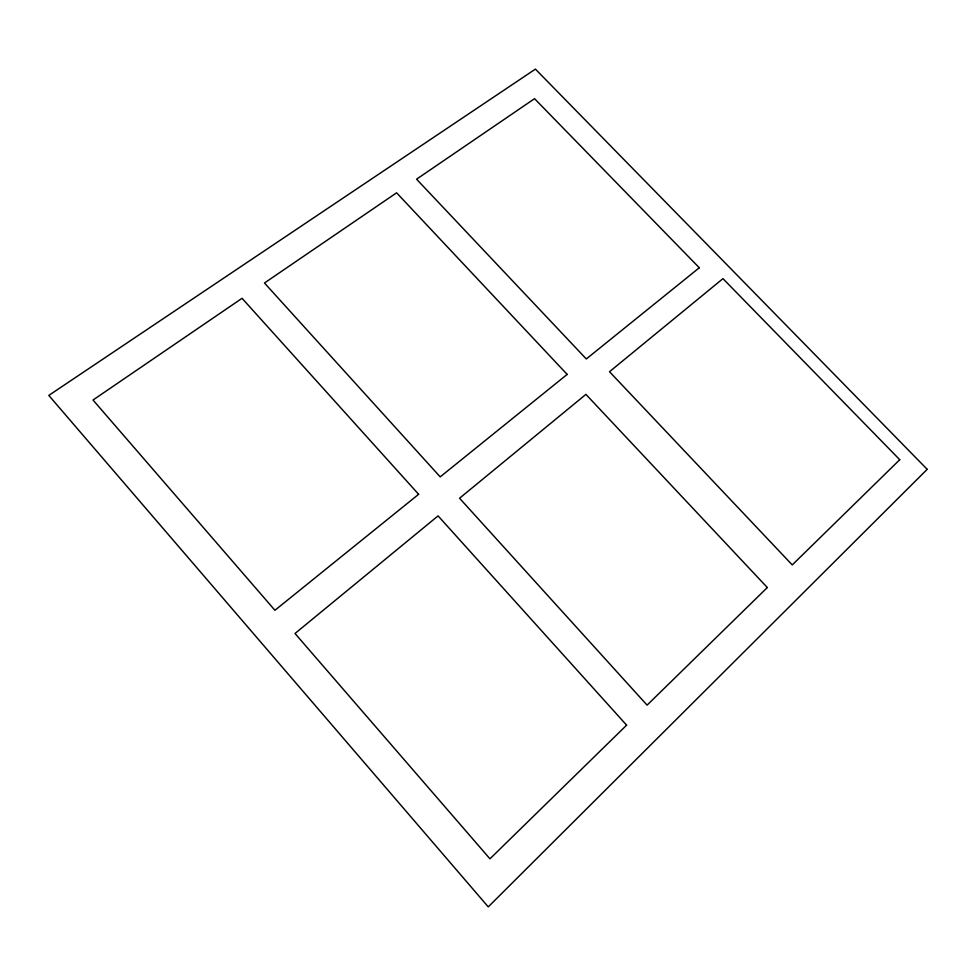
<?xml version="1.0" encoding="UTF-8"?>
<svg xmlns="http://www.w3.org/2000/svg" width="976" height="976" viewBox="0 0 976 976"><rect width="100%" height="100%" fill="white"/><g stroke="black" fill="none" stroke-linecap="round" stroke-linejoin="round"><path stroke-width="1.46" d="M927.2 469.322L488.256 906.887L48.8 395.414L535.409 69.113L927.2 469.322M899.75 459.708L792.256 564.933L609.512 371.722L722.96 278.636L899.75 459.708M626.616 725.168L489.952 858.819L295.008 633.485L438.078 515.889L626.616 725.168M767.319 587.54L647.088 705.136L459.562 498.236L585.917 394.377L767.319 587.54M418.631 494.295L274.927 610.281L93.013 400.026L242.048 298.302L418.631 494.295M567.166 374.406L440.2 476.886L264.472 283.003L396.61 192.809L567.166 374.406M699.292 267.766L586.308 358.961L416.569 179.194L534.543 98.674L699.292 267.766"/></g></svg>
